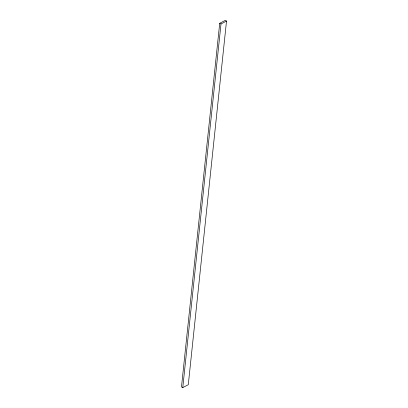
<?xml version="1.0" encoding="UTF-8"?>
<svg xmlns="http://www.w3.org/2000/svg" width="408" height="408" viewBox="0 0 408 408"><rect width="100%" height="100%" fill="white"/><g stroke="black" fill="none" stroke-linecap="round" stroke-linejoin="round"><path stroke-width="0.61" d="M219.708 23.297L181.489 386.932L182.779 387.6L188.292 384.703L226.511 21.068L225.221 20.4L219.708 23.297L220.998 23.965L226.511 21.068M182.779 387.6L220.998 23.965"/></g></svg>
